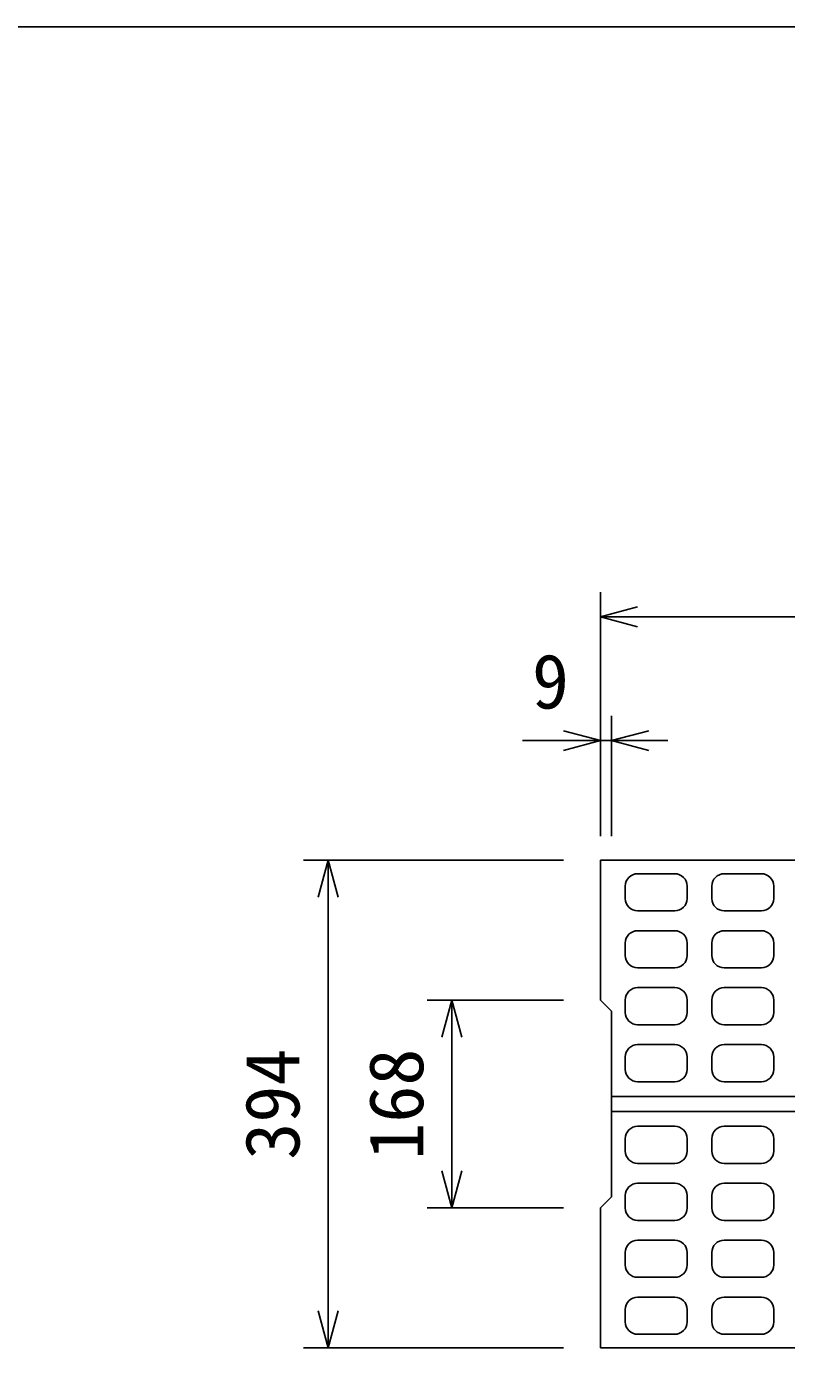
# Model space of a CAD drawing. Units: millimetres, scale not verified. Extents: x -16800 to 16800, y -5940 to 5940.
# Drawn here: x -6215 to -5601, y 2623 to 3708 of the extents above; entities that cross this region are included whole.
import ezdxf
from ezdxf.enums import TextEntityAlignment as Align

# ---------------------------------------------------------------- set-up
doc = ezdxf.new("R2010")
doc.units = ezdxf.units.MM
doc.header["$LTSCALE"] = 20
for name, color, linetype, lineweight in [('0-0_DIM', 7, 'Continuous', 25), ('0-2_HATCH', 6, 'Continuous', 25), ('0-5_OUTLINE', 3, 'Continuous', 25), ('0-6_TXT', 7, 'Continuous', 25)]:
    doc.layers.add(name, color=color, linetype=linetype, lineweight=lineweight)
doc.styles.add('ＭＳ ゴシック', font='')
doc.styles.get('ＭＳ ゴシック').set_extended_font_data('MS Gothic')

msp = doc.modelspace()

# ---------------------------------------------------------------- linework, layer by layer
at = {"layer": '0-0_DIM'}
for p, q in [((-5751.2, 3251.58), (-5751.2, 3054.46)), ((-5751.2, 3231.58), (-4751.2, 3231.58)), ((-5742.2, 3151.58), (-5742.2, 3054.46)), ((-5751.2, 3131.58), (-5814.18, 3131.58)), ((-5991.2, 3035.05), (-5781.2, 3035.05)), ((-5971.2, 3035.05), (-5971.2, 2641.05)), ((-5891.2, 2922.05), (-5781.2, 2922.05)), ((-5871.2, 2922.05), (-5871.2, 2754.05)), ((-5891.2, 2754.05), (-5781.2, 2754.05)), ((-5991.2, 2641.05), (-5781.2, 2641.05))]:
    msp.add_line(p, q, dxfattribs=at)
for points in [[(-5721.2, 3239.62), (-5751.2, 3231.58), (-5721.2, 3223.54)], [(-5781.2, 3123.54), (-5751.2, 3131.58), (-5781.2, 3139.62)], [(-5712.2, 3123.54), (-5742.2, 3131.58), (-5712.2, 3139.62)], [(-5751.2, 3131.58), (-5742.2, 3131.58), (-5696.77, 3131.58)], [(-5979.24, 3005.05), (-5971.2, 3035.05), (-5963.17, 3005.05)], [(-5879.24, 2892.05), (-5871.2, 2922.05), (-5863.17, 2892.05)], [(-5879.24, 2784.05), (-5871.2, 2754.05), (-5863.17, 2784.05)], [(-5979.24, 2671.05), (-5971.2, 2641.05), (-5963.17, 2671.05)]]:
    msp.add_lwpolyline(points, dxfattribs=at)
at = {"layer": '0-2_HATCH'}
for p, q in [((-5721.2, 3024.05), (-5691.2, 3024.05)), ((-5651.2, 3024.05), (-5621.2, 3024.05)), ((-5731.2, 3014.05), (-5731.2, 3004.05)), ((-5681.2, 3004.05), (-5681.2, 3014.05)), ((-5661.2, 3014.05), (-5661.2, 3004.05)), ((-5611.2, 3004.05), (-5611.2, 3014.05)), ((-5721.2, 2994.05), (-5691.2, 2994.05)), ((-5651.2, 2994.05), (-5621.2, 2994.05)), ((-5721.2, 2978.05), (-5691.2, 2978.05)), ((-5651.2, 2978.05), (-5621.2, 2978.05)), ((-5731.2, 2968.05), (-5731.2, 2958.05)), ((-5681.2, 2958.05), (-5681.2, 2968.05)), ((-5661.2, 2968.05), (-5661.2, 2958.05)), ((-5611.2, 2958.05), (-5611.2, 2968.05)), ((-5721.2, 2948.05), (-5691.2, 2948.05)), ((-5651.2, 2948.05), (-5621.2, 2948.05)), ((-5721.2, 2932.05), (-5691.2, 2932.05)), ((-5651.2, 2932.05), (-5621.2, 2932.05)), ((-5731.2, 2922.05), (-5731.2, 2912.05)), ((-5681.2, 2912.05), (-5681.2, 2922.05)), ((-5661.2, 2922.05), (-5661.2, 2912.05)), ((-5611.2, 2912.05), (-5611.2, 2922.05)), ((-5721.2, 2902.05), (-5691.2, 2902.05)), ((-5651.2, 2902.05), (-5621.2, 2902.05)), ((-5731.2, 2876.05), (-5731.2, 2866.05)), ((-5721.2, 2886.05), (-5691.2, 2886.05)), ((-5681.2, 2866.05), (-5681.2, 2876.05)), ((-5661.2, 2876.05), (-5661.2, 2866.05)), ((-5651.2, 2886.05), (-5621.2, 2886.05)), ((-5611.2, 2866.05), (-5611.2, 2876.05)), ((-5721.2, 2856.05), (-5691.2, 2856.05)), ((-5651.2, 2856.05), (-5621.2, 2856.05)), ((-5721.2, 2820.05), (-5691.2, 2820.05)), ((-5651.2, 2820.05), (-5621.2, 2820.05)), ((-5731.2, 2810.05), (-5731.2, 2800.05)), ((-5681.2, 2800.05), (-5681.2, 2810.05)), ((-5661.2, 2810.05), (-5661.2, 2800.05)), ((-5611.2, 2800.05), (-5611.2, 2810.05)), ((-5721.2, 2790.05), (-5691.2, 2790.05)), ((-5651.2, 2790.05), (-5621.2, 2790.05)), ((-5721.2, 2774.05), (-5691.2, 2774.05)), ((-5651.2, 2774.05), (-5621.2, 2774.05)), ((-5731.2, 2764.05), (-5731.2, 2754.05)), ((-5681.2, 2754.05), (-5681.2, 2764.05)), ((-5661.2, 2764.05), (-5661.2, 2754.05)), ((-5611.2, 2754.05), (-5611.2, 2764.05)), ((-5721.2, 2744.05), (-5691.2, 2744.05)), ((-5651.2, 2744.05), (-5621.2, 2744.05)), ((-5721.2, 2728.05), (-5691.2, 2728.05)), ((-5651.2, 2728.05), (-5621.2, 2728.05)), ((-5731.2, 2718.05), (-5731.2, 2708.05)), ((-5681.2, 2708.05), (-5681.2, 2718.05)), ((-5661.2, 2718.05), (-5661.2, 2708.05)), ((-5611.2, 2708.05), (-5611.2, 2718.05)), ((-5721.2, 2698.05), (-5691.2, 2698.05)), ((-5651.2, 2698.05), (-5621.2, 2698.05)), ((-5721.2, 2682.05), (-5691.2, 2682.05)), ((-5651.2, 2682.05), (-5621.2, 2682.05)), ((-5731.2, 2672.05), (-5731.2, 2662.05)), ((-5681.2, 2662.05), (-5681.2, 2672.05)), ((-5661.2, 2672.05), (-5661.2, 2662.05)), ((-5611.2, 2662.05), (-5611.2, 2672.05)), ((-5721.2, 2652.05), (-5691.2, 2652.05)), ((-5651.2, 2652.05), (-5621.2, 2652.05))]:
    msp.add_line(p, q, dxfattribs=at)
for centre, start, end in [((-5721.2, 3014.05), 90, 180), ((-5691.2, 3014.05), 0, 90), ((-5651.2, 3014.05), 90, 180), ((-5621.2, 3014.05), 0, 90), ((-5721.2, 3004.05), 180, 270), ((-5691.2, 3004.05), 270, 0), ((-5651.2, 3004.05), 180, 270), ((-5621.2, 3004.05), 270, 0), ((-5721.2, 2968.05), 90, 180), ((-5691.2, 2968.05), 0, 90), ((-5651.2, 2968.05), 90, 180), ((-5621.2, 2968.05), 0, 90), ((-5721.2, 2958.05), 180, 270), ((-5691.2, 2958.05), 270, 0), ((-5651.2, 2958.05), 180, 270), ((-5621.2, 2958.05), 270, 0), ((-5721.2, 2922.05), 90, 180), ((-5691.2, 2922.05), 0, 90), ((-5651.2, 2922.05), 90, 180), ((-5621.2, 2922.05), 0, 90), ((-5721.2, 2912.05), 180, 270), ((-5691.2, 2912.05), 270, 0), ((-5651.2, 2912.05), 180, 270), ((-5621.2, 2912.05), 270, 0), ((-5721.2, 2876.05), 90, 180), ((-5691.2, 2876.05), 0, 90), ((-5651.2, 2876.05), 90, 180), ((-5621.2, 2876.05), 0, 90), ((-5721.2, 2866.05), 180, 270), ((-5691.2, 2866.05), 270, 0), ((-5651.2, 2866.05), 180, 270), ((-5621.2, 2866.05), 270, 0), ((-5721.2, 2810.05), 90, 180), ((-5691.2, 2810.05), 0, 90), ((-5651.2, 2810.05), 90, 180), ((-5621.2, 2810.05), 0, 90), ((-5721.2, 2800.05), 180, 270), ((-5691.2, 2800.05), 270, 0), ((-5651.2, 2800.05), 180, 270), ((-5621.2, 2800.05), 270, 0), ((-5721.2, 2764.05), 90, 180), ((-5691.2, 2764.05), 0, 90), ((-5651.2, 2764.05), 90, 180), ((-5621.2, 2764.05), 0, 90), ((-5721.2, 2754.05), 180, 270), ((-5691.2, 2754.05), 270, 0), ((-5651.2, 2754.05), 180, 270), ((-5621.2, 2754.05), 270, 0), ((-5721.2, 2718.05), 90, 180), ((-5691.2, 2718.05), 0, 90), ((-5651.2, 2718.05), 90, 180), ((-5621.2, 2718.05), 0, 90), ((-5721.2, 2708.05), 180, 270), ((-5691.2, 2708.05), 270, 0), ((-5651.2, 2708.05), 180, 270), ((-5621.2, 2708.05), 270, 0), ((-5721.2, 2672.05), 90, 180), ((-5691.2, 2672.05), 0, 90), ((-5651.2, 2672.05), 90, 180), ((-5621.2, 2672.05), 0, 90), ((-5721.2, 2662.05), 180, 270), ((-5691.2, 2662.05), 270, 0), ((-5651.2, 2662.05), 180, 270), ((-5621.2, 2662.05), 270, 0)]:
    msp.add_arc(centre, 10, start, end, dxfattribs=at)
at = {"layer": '0-5_OUTLINE'}
for p, q in [((-5751.2, 2922.05), (-5751.2, 3035.05)), ((-5751.2, 2922.05), (-5742.2, 2913.05)), ((-5742.2, 2844.05), (-4760.2, 2844.05)), ((-5742.2, 2832.05), (-4760.2, 2832.05)), ((-5751.2, 2641.05), (-5751.2, 2754.05)), ((-5751.2, 2641.05), (-4751.2, 2641.05))]:
    msp.add_line(p, q, dxfattribs=at)
for points in [[(-5751.2, 3035.05), (-4751.2, 3035.05), (-4751.2, 2922.05)], [(-5751.2, 2754.05), (-5742.2, 2763.05), (-5742.2, 2913.05)]]:
    msp.add_lwpolyline(points, dxfattribs=at)
at = {"layer": '0-6_TXT'}
msp.add_lwpolyline([(-6454.13, 208.14), (-3954.13, 208.14), (-3954.13, 3708.14), (-6454.13, 3708.14)], close=True, dxfattribs=at)

# ---------------------------------------------------------------- texts
at = {"layer": '0-0_DIM', "style": 'ＭＳ ゴシック'}
msp.add_text('9', height=43.99, dxfattribs=at).set_placement((-5806.55, 3144.28), align=Align.BOTTOM_LEFT)
for s, p in [('394', (-5981.2, 2793.05)), ('168', (-5881.2, 2793.05))]:
    msp.add_text(s, height=43.99, rotation=90, dxfattribs=at).set_placement(p, align=Align.BOTTOM_LEFT)

doc.saveas('drawing.dxf')
